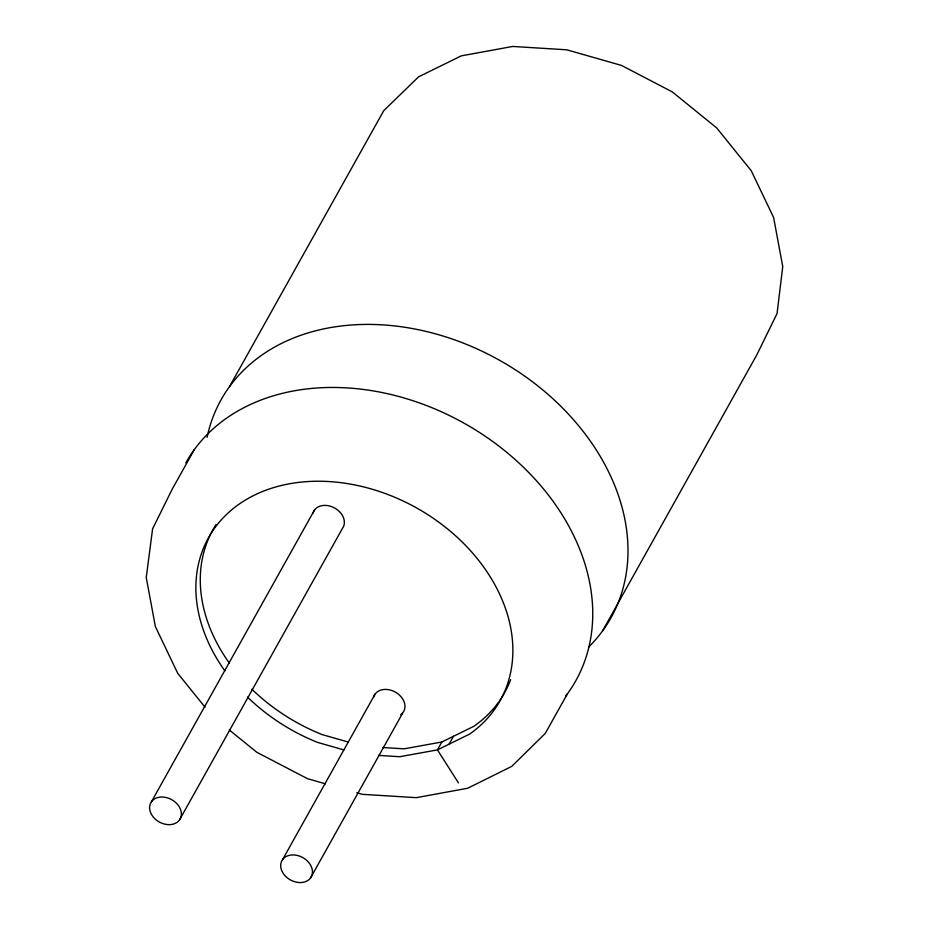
<?xml version="1.0" encoding="UTF-8"?>
<svg xmlns="http://www.w3.org/2000/svg" width="929" height="929" viewBox="0 0 929 929"><rect width="100%" height="100%" fill="white"/><g stroke="black" fill="none" stroke-linecap="round" stroke-linejoin="round"><path stroke-width="1.39" d="M194.335 449.578L172.318 488.979L152.588 528.868L146.248 577.548L155.387 626.622L177.753 673.374L205.019 707.166M229.579 386.522L383.758 110.656L418.607 76.817L461.33 55.856L512.703 46.45L566.76 49.794L621.501 65.425L672.236 91.866L716.712 127.935L751.247 170.739L773.613 217.491L782.752 266.565L777.027 313.607L756.682 355.133L602.515 631M151.508 801.669L314.49 510.044M179.483 820.005A16.757 12.774 29.2 0 0 165.048 797.291A16.757 12.774 29.2 0 0 151.961 815.221A16.757 12.774 29.2 0 0 179.483 820.005L342.464 528.38A16.757 12.774 29.2 0 0 334.15 507.757A16.757 12.774 29.2 0 0 313.015 513.04M282.59 859.58L375.095 694.068M310.565 877.917A16.757 12.774 29.2 0 0 296.13 855.203A16.757 12.774 29.2 0 0 283.043 873.132A16.757 12.774 29.2 0 0 310.565 877.917L403.07 712.392A16.757 12.774 29.2 0 0 394.744 691.768A16.757 12.774 29.2 0 0 373.621 697.052M498.223 702.638A167.034 127.401 29.2 0 1 473.976 726.234L441.867 741.992L437.466 749.877L399.691 756.717L378.567 755.405M449.079 744.175L453.48 736.291M567.271 694.056L545.242 733.457L511.763 766.367L467.67 788.256L416.297 797.663L362.24 794.318L356.794 792.762M441.867 741.992L404.103 748.832L382.969 747.531M348.352 742.062L322.084 734.572A167.034 127.401 29.2 0 1 251.91 689.225M343.951 749.935L317.683 742.445A167.034 127.401 29.2 0 1 247.509 697.11M325.487 783.832L307.499 778.688L256.764 752.246L229.266 729.95M458.473 782.938L437.466 749.877L469.563 734.119A167.034 127.401 29.2 0 0 470.643 550.862A167.034 127.401 29.2 0 0 254.581 495.052A167.034 127.401 29.2 0 0 224.888 670.912M402.362 713.263A16.757 12.774 29.2 0 1 400.631 714.761M185.812 462.874A223.366 170.355 29.2 0 1 474.359 429.233A223.366 170.355 29.2 0 1 565.61 696.274M207.097 437.315A223.366 170.355 29.2 0 1 497.27 359.012A223.366 170.355 29.2 0 1 588.777 646.967M229.289 663.027A167.034 127.401 29.2 0 1 216.062 524.571M510.66 679.691A167.034 127.401 29.2 0 1 499.07 701.465"/></g></svg>
